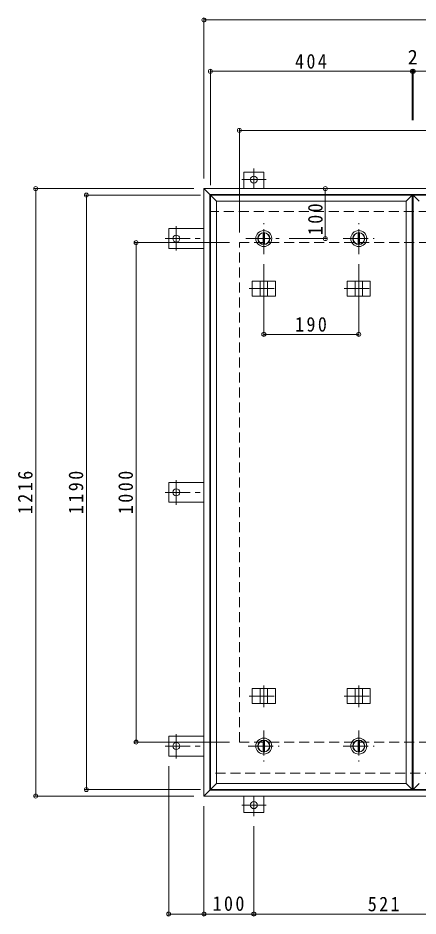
# Model space of a CAD drawing. Units: millimetres at full size, sheet at 1:10. Extents: x -2620 to 2611, y -1962 to 1893.
# Drawn here: x -2454 to -1654, y -367 to 1431 of the extents above; entities that cross this region are included whole.
import ezdxf
from ezdxf.enums import TextEntityAlignment as Align

# ---------------------------------------------------------------- set-up
doc = ezdxf.new("R2010")
doc.units = ezdxf.units.MM
doc.header["$LTSCALE"] = 10
doc.header["$PDMODE"] = 32
doc.header["$PDSIZE"] = 8
doc.linetypes.add('CHAIN1', pattern=[8, 5, -1, 1, -1])
doc.linetypes.add('DASHED2', pattern=[3, 2, -1])
for name, color, linetype, lineweight in [('0-1_躯体', 2, 'DASHED2', 18), ('0-2_仕上', 4, 'Continuous', 18), ('0-3_建具', 4, 'Continuous', 18), ('0-C_084', 2, 'Continuous', 18), ('0-E_090', 3, 'Continuous', 18), ('0-F_092', 7, 'Continuous', 18)]:
    doc.layers.add(name, color=color, linetype=linetype, lineweight=lineweight)
doc.styles.add('ＭＳ ゴシック', font='')
doc.styles.get('ＭＳ ゴシック').set_extended_font_data('MS Gothic')

msp = doc.modelspace()

# ---------------------------------------------------------------- linework, layer by layer
at = {"layer": '0-1_躯体'}
for p, q in [((-852.35, 1042.92), (-2070.35, 1042.92)), ((-2011.35, 980.92), (-911.35, 980.92)), ((-2011.35, -19.08), (-2011.35, 980.92)), ((-2011.35, -19.08), (-911.35, -19.08)), ((-1259.35, -81.08), (-2070.35, -81.08))]:
    msp.add_line(p, q, dxfattribs=at)
at = {"layer": '0-2_仕上'}
for p, q in [((-2069.35, 1075.92), (-1665.35, 1075.92)), ((-2057.35, 1063.92), (-2069.35, 1075.92)), ((-2069.35, -114.08), (-2069.35, 1075.92)), ((-2057.35, 1063.92), (-1677.35, 1063.92)), ((-2057.35, -102.08), (-2057.35, 1063.92)), ((-1677.35, 1063.92), (-1665.35, 1075.92)), ((-1677.35, -102.08), (-1677.35, 1063.92)), ((-1665.35, -114.08), (-1665.35, 1075.92)), ((-1663.35, 1075.92), (-1259.35, 1075.92)), ((-1651.35, 1063.92), (-1663.35, 1075.92)), ((-1663.35, -114.08), (-1663.35, 1075.92))]:
    msp.add_line(p, q, dxfattribs=at)
for points in [[(-2057.35, -102.08), (-2069.35, -114.08), (-1665.35, -114.08)], [(-2057.35, -102.08), (-1677.35, -102.08), (-1665.35, -114.08)], [(-1651.35, -102.08), (-1663.35, -114.08), (-1259.35, -114.08)]]:
    msp.add_lwpolyline(points, dxfattribs=at)
at = {"layer": '0-3_建具', "color": 2}
for p, q in [((-840.35, 1088.92), (-2082.35, 1088.92)), ((-2082.35, 1088.92), (-2070.35, 1076.92)), ((-2082.35, -127.08), (-2082.35, 1088.92)), ((-852.35, 1076.92), (-2070.35, 1076.92)), ((-2070.35, -115.08), (-2070.35, 1076.92)), ((-2082.35, -127.08), (-2070.35, -115.08)), ((-852.35, -115.08), (-2070.35, -115.08)), ((-840.35, -127.08), (-2082.35, -127.08))]:
    msp.add_line(p, q, dxfattribs=at)
at = {"layer": '0-3_建具'}
for p, q in [((-1985.44, 903.92), (-1939.26, 903.92)), ((-1985.44, 903.92), (-1985.44, 873.92)), ((-1969.85, 903.92), (-1969.85, 873.92)), ((-1954.85, 903.92), (-1954.85, 873.92)), ((-1939.26, 903.92), (-1939.26, 873.92)), ((-1795.44, 903.92), (-1749.26, 903.92)), ((-1795.44, 903.92), (-1795.44, 873.92)), ((-1779.85, 903.92), (-1779.85, 873.92)), ((-1764.85, 903.92), (-1764.85, 873.92)), ((-1749.26, 903.92), (-1749.26, 873.92)), ((-1985.44, 873.92), (-1939.26, 873.92)), ((-1795.44, 873.92), (-1749.26, 873.92)), ((-1985.44, 57.92), (-1985.44, 87.92)), ((-1985.44, 87.92), (-1939.26, 87.92)), ((-1969.85, 57.92), (-1969.85, 87.92)), ((-1954.85, 57.92), (-1954.85, 87.92)), ((-1939.26, 57.92), (-1939.26, 87.92)), ((-1795.44, 57.92), (-1795.44, 87.92)), ((-1795.44, 87.92), (-1749.26, 87.92)), ((-1779.85, 57.92), (-1779.85, 87.92)), ((-1764.85, 57.92), (-1764.85, 87.92)), ((-1749.26, 57.92), (-1749.26, 87.92)), ((-1985.44, 57.92), (-1939.26, 57.92)), ((-1795.44, 57.92), (-1749.26, 57.92))]:
    msp.add_line(p, q, dxfattribs=at)
at = {"layer": '0-3_建具', "linetype": 'CHAIN1'}
for p, q in [((-1962.35, 911.04), (-1962.35, 867.8)), ((-1772.35, 911.04), (-1772.35, 867.8)), ((-1991.76, 888.92), (-1932.94, 888.92)), ((-1801.76, 888.92), (-1742.94, 888.92)), ((-1962.35, 50.81), (-1962.35, 94.04)), ((-1772.35, 50.81), (-1772.35, 94.04)), ((-1991.76, 72.92), (-1932.94, 72.92)), ((-1801.76, 72.92), (-1742.94, 72.92))]:
    msp.add_line(p, q, dxfattribs=at)
at = {"layer": '0-C_084', "linetype": 'CHAIN1'}
for p, q in [((-1962.35, 957.92), (-1962.35, 1019.92)), ((-1772.35, 957.92), (-1772.35, 1019.92)), ((-1998.35, 988.92), (-1931.35, 988.92)), ((-1803.35, 988.92), (-1741.35, 988.92)), ((-1962.35, 3.92), (-1962.35, -58.08)), ((-1772.35, 3.92), (-1772.35, -58.08)), ((-1993.35, -27.08), (-1931.35, -27.08)), ((-1803.35, -27.08), (-1741.35, -27.08))]:
    msp.add_line(p, q, dxfattribs=at)
at = {"layer": '0-C_084'}
for p, q in [((-1963.85, 1000.33), (-1963.85, 977.52)), ((-1960.85, 1000.33), (-1960.85, 977.52)), ((-1773.85, 1000.33), (-1773.85, 977.52)), ((-1770.85, 1000.33), (-1770.85, 977.52)), ((-1963.85, -38.48), (-1963.85, -15.67)), ((-1960.85, -38.48), (-1960.85, -15.67)), ((-1773.85, -38.48), (-1773.85, -15.67)), ((-1770.85, -38.48), (-1770.85, -15.67))]:
    msp.add_line(p, q, dxfattribs=at)
for centre, radius in [((-1962.35, 988.92), 16), ((-1962.35, 988.92), 12), ((-1962.35, 988.92), 11.5), ((-1772.35, 988.92), 16), ((-1772.35, 988.92), 12), ((-1772.35, 988.92), 11.5), ((-1962.35, -27.08), 16), ((-1962.35, -27.08), 12), ((-1962.35, -27.08), 11.5), ((-1772.35, -27.08), 16), ((-1772.35, -27.08), 12), ((-1772.35, -27.08), 11.5)]:
    msp.add_circle(centre, radius, dxfattribs=at)
at = {"layer": '0-E_090'}
for p, q in [((-2002.35, 1088.92), (-2002.35, 1122.12)), ((-1962.35, 1122.12), (-2002.35, 1122.12)), ((-1962.35, 1088.92), (-1962.35, 1122.12)), ((-2082.35, 1008.92), (-2152.55, 1008.92)), ((-2152.55, 1008.92), (-2152.55, 968.92)), ((-2082.35, 968.92), (-2152.55, 968.92)), ((-2152.55, 460.92), (-2152.55, 500.92)), ((-2082.35, 500.92), (-2152.55, 500.92)), ((-2082.35, 460.92), (-2152.55, 460.92)), ((-2152.55, -47.08), (-2152.55, -7.08)), ((-2082.35, -7.08), (-2152.55, -7.08)), ((-2082.35, -47.08), (-2152.55, -47.08)), ((-2002.35, -127.08), (-2002.35, -160.28)), ((-1962.35, -127.08), (-1962.35, -160.28)), ((-1962.35, -160.28), (-2002.35, -160.28))]:
    msp.add_line(p, q, dxfattribs=at)
at = {"layer": '0-E_090', "linetype": 'CHAIN1'}
for p, q in [((-1982.35, 1129.28), (-1982.35, 1089.12)), ((-1957.51, 1107.12), (-2006.39, 1107.12)), ((-2137.55, 1013.76), (-2137.55, 964.88)), ((-2159.71, 988.92), (-2082.35, 988.92)), ((-2137.55, 456.08), (-2137.55, 504.97)), ((-2159.71, 480.92), (-2082.35, 480.92)), ((-2137.55, -51.92), (-2137.55, -3.03)), ((-2159.71, -27.08), (-2082.35, -27.08)), ((-1982.35, -167.43), (-1982.35, -127.28)), ((-1957.51, -145.28), (-2006.39, -145.28))]:
    msp.add_line(p, q, dxfattribs=at)
at = {"layer": '0-E_090'}
for centre in [(-1982.35, 1107.12), (-2137.55, 988.92), (-2137.55, 480.92), (-2137.55, -27.08), (-1982.35, -145.28)]:
    msp.add_circle(centre, 7, dxfattribs=at)
at = {"layer": '0-F_092'}
for p, q in [((-2082.35, 1429.64), (-2082.35, 1108.92)), ((-2082.35, 1426.64), (-840.35, 1426.64)), ((-2069.35, 1326.84), (-2069.35, 1095.92)), ((-2069.35, 1323.84), (-1665.35, 1323.84)), ((-1665.35, 1326.84), (-1665.35, 1225.84)), ((-1665.35, 1323.84), (-1663.35, 1323.84)), ((-1663.35, 1326.84), (-1663.35, 1225.84)), ((-1663.35, 1323.84), (-1259.35, 1323.84)), ((-2011.35, 1208.64), (-2011.35, 1000.92)), ((-2011.35, 1205.64), (-911.35, 1205.64)), ((-2421.75, 1088.92), (-2102.35, 1088.92)), ((-2418.75, 1088.92), (-2418.75, -127.08)), ((-1839.38, 1088.92), (-1839.38, 988.92)), ((-2320.31, 1075.92), (-2089.35, 1075.92)), ((-2317.31, -114.08), (-2317.31, 1075.92)), ((-1836.38, 988.92), (-1911.35, 988.92)), ((-2220.86, 980.92), (-2031.35, 980.92)), ((-2217.86, -19.08), (-2217.86, 980.92)), ((-1962.35, 794.25), (-1962.35, 937.92)), ((-1772.35, 794.25), (-1772.35, 937.92)), ((-1962.35, 797.25), (-1772.35, 797.25)), ((-2220.86, -19.08), (-2031.35, -19.08)), ((-2152.55, -366.33), (-2152.55, -67.08)), ((-2320.31, -114.08), (-2089.35, -114.08)), ((-2421.75, -127.08), (-2102.35, -127.08)), ((-2082.35, -366.33), (-2082.35, -147.08)), ((-1982.35, -366.33), (-1982.35, -187.43)), ((-2152.55, -363.33), (-2082.35, -363.33)), ((-2082.35, -363.33), (-1982.35, -363.33)), ((-1982.35, -363.33), (-1461.35, -363.33))]:
    msp.add_line(p, q, dxfattribs=at)
for p in [(-2082.35, 1426.64), (-2069.35, 1323.84), (-1665.35, 1323.84), (-1663.35, 1323.84), (-2011.35, 1205.64), (-2418.75, 1088.92), (-2317.31, 1075.92), (-1839.38, 1088.92), (-1839.38, 988.92), (-2217.86, 980.92), (-1962.35, 797.25), (-1772.35, 797.25), (-2217.86, -19.08), (-2418.75, -127.08), (-2317.31, -114.08), (-2152.55, -363.33), (-2082.35, -363.33), (-1982.35, -363.33)]:
    msp.add_point(p, dxfattribs=at)

# ---------------------------------------------------------------- texts
at = {"layer": '0-F_092', "color": 2, "style": 'ＭＳ ゴシック'}
msp.add_text('2', height=29.33, dxfattribs=at).set_placement((-1674.35, 1328.84), align=Align.BOTTOM_LEFT)
at = {"layer": '0-F_092', "color": 2, "char_height": 29.33, "attachment_point": 7, "style": 'ＭＳ ゴシック'}
for s, insert in [('\\T1.27;\\W0.9;404', (-1899.85, 1328.84)), ('\\T1.27;\\W0.9;190', (-1899.85, 802.25)), ('\\T1.27;\\W0.9;100', (-2064.85, -357.33)), ('\\T1.27;\\W0.9;521', (-1754.35, -358.33))]:
    msp.add_mtext(s, dxfattribs=dict(at, insert=insert))
at = {"layer": '0-F_092', "color": 2, "char_height": 29.33, "attachment_point": 7, "rotation": 90, "style": 'ＭＳ ゴシック'}
for s, insert in [('\\T1.27;\\W0.9;100', (-1844.38, 995.82)), ('\\T1.28;\\W0.9;1216', (-2424.75, 437.17)), ('\\T1.28;\\W0.9;1190', (-2323.31, 437.17)), ('\\T1.28;\\W0.9;1000', (-2223.86, 437.17))]:
    msp.add_mtext(s, dxfattribs=dict(at, insert=insert))

doc.saveas('drawing.dxf')
